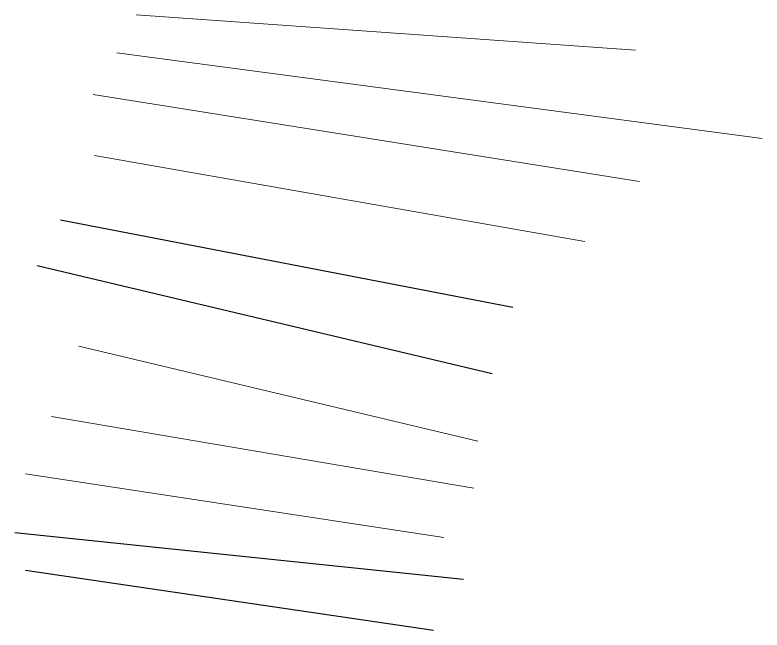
# Model space of a CAD drawing. Header units: metres. Extents: x -438 to -108, y 54494 to 54569.
# Drawn here: x -424.69 to -403.12, y 54531.82 to 54549.59 of the extents above; entities that cross this region are included whole.
import ezdxf

# ---------------------------------------------------------------- set-up
doc = ezdxf.new("R2010")
doc.units = ezdxf.units.M
doc.header["$MEASUREMENT"] = 0
doc.layers.add('hatch_grey1', color=7, linetype='Continuous', lineweight=5, true_color=0xbfbfbf)
doc.layers.add('PSICTIKA', color=7, linetype='Continuous', lineweight=13, true_color=0x006100)
for name, color, linetype, lineweight in [('hatch_kolones', 250, 'Continuous', 13), ('hatch_walls', 252, 'Continuous', 13), ('HLECTROLOGIKO', 200, 'Continuous', 13), ('patwma1', 210, 'Continuous', 9), ('provoles', 4, 'Continuous', 13)]:
    doc.layers.add(name, color=color, linetype=linetype, lineweight=lineweight)
for name, color, linetype in [('KAITI', 42, 'Continuous'), ('man', 172, 'Continuous'), ('S-FloorSlab-G', 162, 'Continuous'), ('STOA', 7, 'Continuous')]:
    doc.layers.add(name, color=color, linetype=linetype)

msp = doc.modelspace()

# ---------------------------------------------------------------- linework, layer by layer
at = {"layer": 'hatch_grey1'}
msp.add_line((-421.19265, 54549.59131), (-406.77455, 54548.5756), dxfattribs=at)
at = {"layer": 'hatch_kolones'}
msp.add_line((-421.75732, 54548.50036), (-403.12298, 54546.01752), dxfattribs=at)
at = {"layer": 'hatch_walls'}
msp.add_line((-422.43494, 54547.29656), (-406.66162, 54544.77609), dxfattribs=at)
at = {"layer": 'HLECTROLOGIKO'}
msp.add_line((-422.39729, 54545.52847), (-408.24272, 54543.04562), dxfattribs=at)
at = {"layer": 'KAITI'}
msp.add_line((-423.37738, 54543.67051), (-410.31451, 54541.15004), dxfattribs=at)
at = {"layer": 'man'}
msp.add_line((-424.05499, 54542.35385), (-410.91684, 54539.23148), dxfattribs=at)
at = {"layer": 'patwma1'}
msp.add_line((-422.85035, 54540.02148), (-411.33093, 54537.2753), dxfattribs=at)
at = {"layer": 'provoles'}
msp.add_line((-423.64089, 54537.99006), (-411.44387, 54535.92102), dxfattribs=at)
at = {"layer": 'PSICTIKA'}
msp.add_line((-424.3938, 54536.33483), (-412.30971, 54534.4915), dxfattribs=at)
at = {"layer": 'S-FloorSlab-G'}
msp.add_line((-424.69496, 54534.64198), (-411.74503, 54533.2877), dxfattribs=at)
at = {"layer": 'STOA'}
msp.add_line((-424.3938, 54533.55103), (-412.61087, 54531.82056), dxfattribs=at)

doc.saveas('drawing.dxf')
